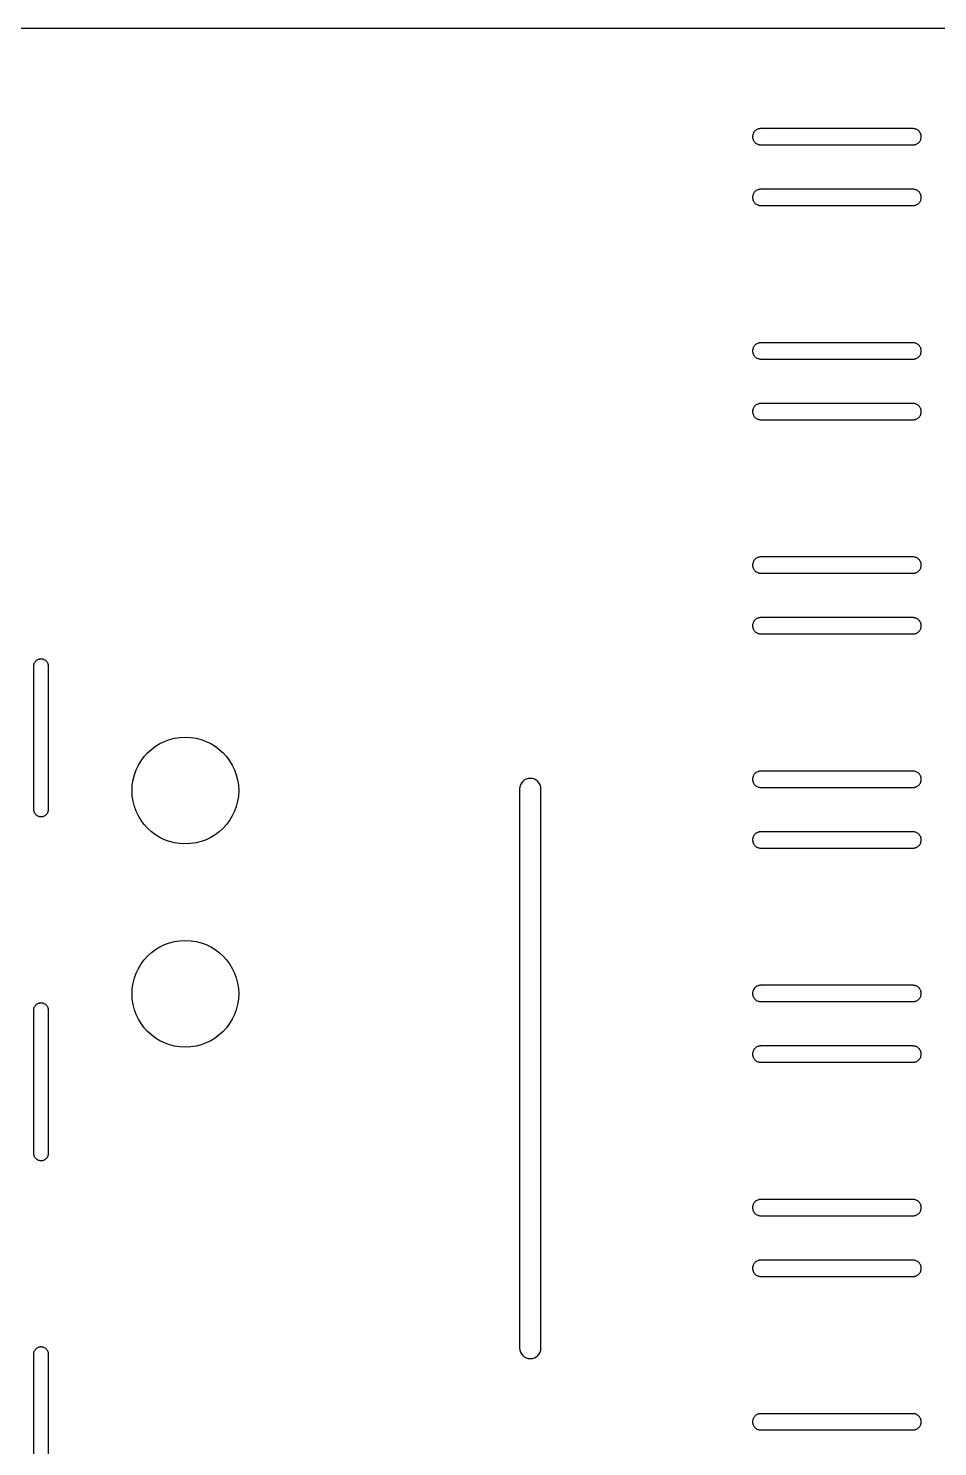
# Model space of a CAD drawing. Header units: millimetres. Extents: x 0 to 691, y 0 to 550.
# Drawn here: x 368.3 to 547.3, y 270.9 to 550 of the extents above; entities that cross this region are included whole.
import ezdxf

# ---------------------------------------------------------------- set-up
doc = ezdxf.new("R2010")
doc.units = ezdxf.units.MM

msp = doc.modelspace()

# ---------------------------------------------------------------- linework, layer by layer
at = {"color": 7, "linetype": 'Continuous', "lineweight": 25}
for p, q in [((651, 550), (20, 550)), ((542.49, 530.27), (512.49, 530.27)), ((512.49, 527.07), (542.49, 527.07)), ((542.49, 518.33), (512.49, 518.33)), ((512.49, 515.13), (542.49, 515.13)), ((542.49, 488.12), (512.49, 488.12)), ((512.49, 484.92), (542.49, 484.92)), ((542.49, 476.18), (512.49, 476.18)), ((512.49, 472.98), (542.49, 472.98)), ((542.49, 445.97), (512.49, 445.97)), ((512.49, 442.77), (542.49, 442.77)), ((542.49, 434.03), (512.49, 434.03)), ((512.49, 430.83), (542.49, 430.83)), ((369.3, 424.38), (369.3, 396.38)), ((372.3, 396.38), (372.3, 424.38)), ((542.49, 403.82), (512.49, 403.82)), ((465.01, 400.3), (465.01, 290.3)), ((469.21, 290.3), (469.21, 400.3)), ((512.49, 400.62), (542.49, 400.62)), ((542.49, 391.88), (512.49, 391.88)), ((512.49, 388.68), (542.49, 388.68)), ((542.49, 361.67), (512.49, 361.67)), ((512.49, 358.47), (542.49, 358.47)), ((369.3, 356.69), (369.3, 328.69)), ((372.3, 328.69), (372.3, 356.69)), ((542.49, 349.73), (512.49, 349.73)), ((512.49, 346.53), (542.49, 346.53)), ((542.49, 319.52), (512.49, 319.52)), ((512.49, 316.32), (542.49, 316.32)), ((542.49, 307.58), (512.49, 307.58)), ((512.49, 304.38), (542.49, 304.38)), ((369.3, 289), (369.3, 261)), ((372.3, 261), (372.3, 289)), ((542.49, 277.37), (512.49, 277.37)), ((512.49, 274.17), (542.49, 274.17))]:
    msp.add_line(p, q, dxfattribs=at)
for centre in [(399.21, 400), (399.21, 360)]:
    msp.add_circle(centre, 10.5, dxfattribs=at)
for centre, start, end in [((467.11, 400.3), 360, 180), ((467.11, 290.3), 180, 0)]:
    msp.add_arc(centre, 2.1, start, end, dxfattribs=at)
for points, knots in [([(512.49, 530.27), (512.45, 530.27), (512.37, 530.27), (512.25, 530.25), (512.13, 530.23), (512.01, 530.2), (511.83, 530.14), (511.6, 530.02), (511.35, 529.81), (511.14, 529.55), (511.01, 529.3), (510.93, 529.07), (510.89, 528.87), (510.89, 528.74), (510.89, 528.67)], [0, 0, 0, 0, 0.04829, 0.096178, 0.143939, 0.19185, 0.240186, 0.370048, 0.500049, 0.629915, 0.759912, 0.840127, 0.919728, 1, 1, 1, 1]), ([(510.89, 528.67), (510.89, 528.63), (510.89, 528.55), (510.9, 528.43), (510.93, 528.31), (510.96, 528.19), (511.02, 528.02), (511.14, 527.78), (511.35, 527.53), (511.6, 527.32), (511.86, 527.19), (512.09, 527.12), (512.29, 527.08), (512.42, 527.07), (512.49, 527.07)], [0, 0, 0, 0, 0.0482928, 0.0961822, 0.1439431, 0.191853, 0.2401866, 0.3700522, 0.5000492, 0.6299107, 0.7599117, 0.8401231, 0.9197247, 1, 1, 1, 1]), ([(544.09, 528.67), (544.09, 528.71), (544.09, 528.79), (544.07, 528.91), (544.05, 529.03), (544.02, 529.14), (543.95, 529.32), (543.83, 529.55), (543.63, 529.81), (543.37, 530.02), (543.12, 530.15), (542.89, 530.22), (542.69, 530.26), (542.56, 530.27), (542.49, 530.27)], [0, 0, 0, 0, 0.048293, 0.096182, 0.143943, 0.191853, 0.240187, 0.370052, 0.500049, 0.629911, 0.759912, 0.840123, 0.919725, 1, 1, 1, 1]), ([(542.49, 527.07), (542.53, 527.07), (542.61, 527.07), (542.73, 527.09), (542.85, 527.11), (542.96, 527.14), (543.14, 527.2), (543.37, 527.32), (543.63, 527.53), (543.83, 527.78), (543.97, 528.04), (544.04, 528.27), (544.08, 528.47), (544.09, 528.6), (544.09, 528.67)], [0, 0, 0, 0, 0.0482902, 0.0961782, 0.1439392, 0.1918504, 0.2401865, 0.3700481, 0.5000492, 0.6299148, 0.7599118, 0.8401267, 0.9197283, 1, 1, 1, 1]), ([(512.49, 518.33), (512.45, 518.33), (512.37, 518.33), (512.25, 518.31), (512.13, 518.29), (512.01, 518.26), (511.83, 518.2), (511.6, 518.08), (511.35, 517.87), (511.14, 517.62), (511.01, 517.36), (510.93, 517.13), (510.89, 516.93), (510.89, 516.8), (510.89, 516.73)], [0, 0, 0, 0, 0.04829, 0.096178, 0.143939, 0.19185, 0.240186, 0.370048, 0.500049, 0.629915, 0.759912, 0.840127, 0.919728, 1, 1, 1, 1]), ([(510.89, 516.73), (510.89, 516.69), (510.89, 516.61), (510.9, 516.49), (510.93, 516.37), (510.96, 516.26), (511.02, 516.08), (511.14, 515.85), (511.35, 515.59), (511.6, 515.38), (511.86, 515.25), (512.09, 515.18), (512.29, 515.14), (512.42, 515.13), (512.49, 515.13)], [0, 0, 0, 0, 0.048293, 0.096182, 0.143943, 0.191853, 0.240187, 0.370052, 0.500049, 0.629911, 0.759912, 0.840123, 0.919725, 1, 1, 1, 1]), ([(544.09, 516.73), (544.09, 516.77), (544.09, 516.85), (544.07, 516.97), (544.05, 517.09), (544.02, 517.21), (543.95, 517.38), (543.83, 517.62), (543.63, 517.87), (543.37, 518.08), (543.12, 518.21), (542.89, 518.28), (542.69, 518.32), (542.56, 518.33), (542.49, 518.33)], [0, 0, 0, 0, 0.048293, 0.096182, 0.143943, 0.191853, 0.240187, 0.370052, 0.500049, 0.629911, 0.759912, 0.840123, 0.919725, 1, 1, 1, 1]), ([(542.49, 515.13), (542.53, 515.13), (542.61, 515.13), (542.73, 515.15), (542.85, 515.17), (542.96, 515.2), (543.14, 515.26), (543.37, 515.38), (543.63, 515.59), (543.83, 515.85), (543.97, 516.1), (544.04, 516.33), (544.08, 516.53), (544.09, 516.66), (544.09, 516.73)], [0, 0, 0, 0, 0.04829, 0.096178, 0.143939, 0.19185, 0.240186, 0.370048, 0.500049, 0.629915, 0.759912, 0.840127, 0.919728, 1, 1, 1, 1]), ([(512.49, 488.12), (512.45, 488.12), (512.37, 488.12), (512.25, 488.1), (512.13, 488.08), (512.01, 488.05), (511.83, 487.99), (511.6, 487.87), (511.35, 487.66), (511.14, 487.4), (511.01, 487.15), (510.93, 486.92), (510.89, 486.72), (510.89, 486.59), (510.89, 486.52)], [0, 0, 0, 0, 0.04829, 0.096178, 0.143939, 0.19185, 0.240186, 0.370048, 0.500049, 0.629915, 0.759912, 0.840127, 0.919728, 1, 1, 1, 1]), ([(510.89, 486.52), (510.89, 486.48), (510.89, 486.4), (510.9, 486.28), (510.93, 486.16), (510.96, 486.04), (511.02, 485.87), (511.14, 485.63), (511.35, 485.38), (511.6, 485.17), (511.86, 485.04), (512.09, 484.97), (512.29, 484.93), (512.42, 484.92), (512.49, 484.92)], [0, 0, 0, 0, 0.048293, 0.096182, 0.143943, 0.191853, 0.240187, 0.370052, 0.500049, 0.629911, 0.759912, 0.840123, 0.919725, 1, 1, 1, 1]), ([(544.09, 486.52), (544.09, 486.56), (544.09, 486.64), (544.07, 486.76), (544.05, 486.88), (544.02, 486.99), (543.95, 487.17), (543.83, 487.4), (543.63, 487.66), (543.37, 487.87), (543.12, 488), (542.89, 488.07), (542.69, 488.11), (542.56, 488.12), (542.49, 488.12)], [0, 0, 0, 0, 0.048293, 0.096182, 0.143943, 0.191853, 0.240187, 0.370052, 0.500049, 0.629911, 0.759912, 0.840123, 0.919725, 1, 1, 1, 1]), ([(542.49, 484.92), (542.53, 484.92), (542.61, 484.92), (542.73, 484.94), (542.85, 484.96), (542.96, 484.99), (543.14, 485.05), (543.37, 485.17), (543.63, 485.38), (543.83, 485.63), (543.97, 485.89), (544.04, 486.12), (544.08, 486.32), (544.09, 486.45), (544.09, 486.52)], [0, 0, 0, 0, 0.04829, 0.096178, 0.143939, 0.19185, 0.240186, 0.370048, 0.500049, 0.629915, 0.759912, 0.840127, 0.919728, 1, 1, 1, 1]), ([(512.49, 476.18), (512.45, 476.18), (512.37, 476.18), (512.25, 476.16), (512.13, 476.14), (512.01, 476.11), (511.83, 476.05), (511.6, 475.93), (511.35, 475.72), (511.14, 475.47), (511.01, 475.21), (510.93, 474.98), (510.89, 474.78), (510.89, 474.65), (510.89, 474.58)], [0, 0, 0, 0, 0.04829, 0.096178, 0.143939, 0.19185, 0.240186, 0.370048, 0.500049, 0.629915, 0.759912, 0.840127, 0.919728, 1, 1, 1, 1]), ([(510.89, 474.58), (510.89, 474.54), (510.89, 474.46), (510.9, 474.34), (510.93, 474.22), (510.96, 474.11), (511.02, 473.93), (511.14, 473.7), (511.35, 473.44), (511.6, 473.23), (511.86, 473.1), (512.09, 473.03), (512.29, 472.99), (512.42, 472.98), (512.49, 472.98)], [0, 0, 0, 0, 0.048293, 0.096182, 0.143943, 0.191853, 0.240187, 0.370052, 0.500049, 0.629911, 0.759912, 0.840123, 0.919725, 1, 1, 1, 1]), ([(544.09, 474.58), (544.09, 474.62), (544.09, 474.7), (544.07, 474.82), (544.05, 474.94), (544.02, 475.06), (543.95, 475.23), (543.83, 475.47), (543.63, 475.72), (543.37, 475.93), (543.12, 476.06), (542.89, 476.13), (542.69, 476.17), (542.56, 476.18), (542.49, 476.18)], [0, 0, 0, 0, 0.048293, 0.096182, 0.143943, 0.191853, 0.240187, 0.370052, 0.500049, 0.629911, 0.759912, 0.840123, 0.919725, 1, 1, 1, 1]), ([(542.49, 472.98), (542.53, 472.98), (542.61, 472.98), (542.73, 473), (542.85, 473.02), (542.96, 473.05), (543.14, 473.11), (543.37, 473.23), (543.63, 473.44), (543.83, 473.7), (543.97, 473.95), (544.04, 474.18), (544.08, 474.38), (544.09, 474.51), (544.09, 474.58)], [0, 0, 0, 0, 0.04829, 0.096178, 0.143939, 0.19185, 0.240186, 0.370048, 0.500049, 0.629915, 0.759912, 0.840127, 0.919728, 1, 1, 1, 1]), ([(512.49, 445.97), (512.45, 445.97), (512.37, 445.97), (512.25, 445.95), (512.13, 445.93), (512.01, 445.9), (511.83, 445.84), (511.6, 445.72), (511.35, 445.51), (511.14, 445.25), (511.01, 445), (510.93, 444.77), (510.89, 444.57), (510.89, 444.44), (510.89, 444.37)], [0, 0, 0, 0, 0.0482902, 0.0961782, 0.1439392, 0.1918504, 0.2401865, 0.3700481, 0.5000492, 0.6299148, 0.7599118, 0.8401267, 0.9197283, 1, 1, 1, 1]), ([(510.89, 444.37), (510.89, 444.33), (510.89, 444.25), (510.9, 444.13), (510.93, 444.01), (510.96, 443.89), (511.02, 443.72), (511.14, 443.48), (511.35, 443.23), (511.6, 443.02), (511.86, 442.89), (512.09, 442.82), (512.29, 442.78), (512.42, 442.77), (512.49, 442.77)], [0, 0, 0, 0, 0.048293, 0.096182, 0.143943, 0.191853, 0.240187, 0.370052, 0.500049, 0.629911, 0.759912, 0.840123, 0.919725, 1, 1, 1, 1]), ([(544.09, 444.37), (544.09, 444.41), (544.09, 444.49), (544.07, 444.61), (544.05, 444.73), (544.02, 444.84), (543.95, 445.02), (543.83, 445.25), (543.63, 445.51), (543.37, 445.72), (543.12, 445.85), (542.89, 445.92), (542.69, 445.96), (542.56, 445.97), (542.49, 445.97)], [0, 0, 0, 0, 0.048293, 0.096182, 0.143943, 0.191853, 0.240187, 0.370052, 0.500049, 0.629911, 0.759912, 0.840123, 0.919725, 1, 1, 1, 1]), ([(542.49, 442.77), (542.53, 442.77), (542.61, 442.77), (542.73, 442.79), (542.85, 442.81), (542.96, 442.84), (543.14, 442.9), (543.37, 443.02), (543.63, 443.23), (543.83, 443.48), (543.97, 443.74), (544.04, 443.97), (544.08, 444.17), (544.09, 444.3), (544.09, 444.37)], [0, 0, 0, 0, 0.04829, 0.096178, 0.143939, 0.19185, 0.240186, 0.370048, 0.500049, 0.629915, 0.759912, 0.840127, 0.919728, 1, 1, 1, 1]), ([(512.49, 434.03), (512.45, 434.03), (512.37, 434.03), (512.25, 434.01), (512.13, 433.99), (512.01, 433.96), (511.83, 433.9), (511.6, 433.78), (511.35, 433.57), (511.14, 433.32), (511.01, 433.06), (510.93, 432.83), (510.89, 432.63), (510.89, 432.5), (510.89, 432.43)], [0, 0, 0, 0, 0.04829, 0.096178, 0.143939, 0.19185, 0.240186, 0.370048, 0.500049, 0.629915, 0.759912, 0.840127, 0.919728, 1, 1, 1, 1]), ([(544.09, 432.43), (544.09, 432.47), (544.09, 432.55), (544.07, 432.67), (544.05, 432.79), (544.02, 432.91), (543.95, 433.08), (543.83, 433.32), (543.63, 433.57), (543.37, 433.78), (543.12, 433.91), (542.89, 433.98), (542.69, 434.02), (542.56, 434.03), (542.49, 434.03)], [0, 0, 0, 0, 0.048293, 0.096182, 0.143943, 0.191853, 0.240187, 0.370052, 0.500049, 0.629911, 0.759912, 0.840123, 0.919725, 1, 1, 1, 1]), ([(510.89, 432.43), (510.89, 432.39), (510.89, 432.31), (510.9, 432.19), (510.93, 432.07), (510.96, 431.96), (511.02, 431.78), (511.14, 431.55), (511.35, 431.29), (511.6, 431.08), (511.86, 430.95), (512.09, 430.88), (512.29, 430.84), (512.42, 430.83), (512.49, 430.83)], [0, 0, 0, 0, 0.048293, 0.096182, 0.143943, 0.191853, 0.240187, 0.370052, 0.500049, 0.629911, 0.759912, 0.840123, 0.919725, 1, 1, 1, 1]), ([(542.49, 430.83), (542.53, 430.83), (542.61, 430.83), (542.73, 430.85), (542.85, 430.87), (542.96, 430.9), (543.14, 430.96), (543.37, 431.08), (543.63, 431.29), (543.83, 431.55), (543.97, 431.8), (544.04, 432.03), (544.08, 432.23), (544.09, 432.36), (544.09, 432.43)], [0, 0, 0, 0, 0.04829, 0.096178, 0.143939, 0.19185, 0.240186, 0.370048, 0.500049, 0.629915, 0.759912, 0.840127, 0.919728, 1, 1, 1, 1]), ([(370.8, 425.88), (370.76, 425.88), (370.69, 425.87), (370.57, 425.86), (370.46, 425.84), (370.35, 425.81), (370.19, 425.75), (369.97, 425.64), (369.73, 425.45), (369.54, 425.21), (369.41, 424.97), (369.34, 424.75), (369.31, 424.57), (369.3, 424.44), (369.3, 424.38)], [0, 0, 0, 0, 0.048289, 0.096176, 0.143937, 0.191849, 0.240186, 0.370043, 0.500049, 0.62991, 0.759912, 0.840125, 0.919726, 1, 1, 1, 1]), ([(372.3, 424.38), (372.3, 424.42), (372.3, 424.49), (372.28, 424.6), (372.26, 424.71), (372.23, 424.82), (372.18, 424.99), (372.06, 425.21), (371.87, 425.45), (371.63, 425.64), (371.39, 425.76), (371.17, 425.83), (370.99, 425.87), (370.86, 425.88), (370.8, 425.88)], [0, 0, 0, 0, 0.048291, 0.09618, 0.143941, 0.191852, 0.240187, 0.370048, 0.500049, 0.629906, 0.759912, 0.840121, 0.919723, 1, 1, 1, 1]), ([(512.49, 403.82), (512.45, 403.82), (512.37, 403.82), (512.25, 403.8), (512.13, 403.78), (512.01, 403.75), (511.83, 403.69), (511.6, 403.57), (511.35, 403.36), (511.14, 403.1), (511.01, 402.85), (510.93, 402.62), (510.89, 402.42), (510.89, 402.29), (510.89, 402.22)], [0, 0, 0, 0, 0.04829, 0.096178, 0.143939, 0.19185, 0.240186, 0.370048, 0.500049, 0.629915, 0.759912, 0.840127, 0.919728, 1, 1, 1, 1]), ([(510.89, 402.22), (510.89, 402.18), (510.89, 402.1), (510.9, 401.98), (510.93, 401.86), (510.96, 401.74), (511.02, 401.57), (511.14, 401.33), (511.35, 401.08), (511.6, 400.87), (511.86, 400.74), (512.09, 400.67), (512.29, 400.63), (512.42, 400.62), (512.49, 400.62)], [0, 0, 0, 0, 0.048293, 0.096182, 0.143943, 0.191853, 0.240187, 0.370052, 0.500049, 0.629911, 0.759912, 0.840123, 0.919725, 1, 1, 1, 1]), ([(544.09, 402.22), (544.09, 402.26), (544.09, 402.34), (544.07, 402.46), (544.05, 402.58), (544.02, 402.69), (543.95, 402.87), (543.83, 403.1), (543.63, 403.36), (543.37, 403.57), (543.12, 403.7), (542.89, 403.77), (542.69, 403.81), (542.56, 403.82), (542.49, 403.82)], [0, 0, 0, 0, 0.048293, 0.096182, 0.143943, 0.191853, 0.240187, 0.370052, 0.500049, 0.629911, 0.759912, 0.840123, 0.919725, 1, 1, 1, 1]), ([(542.49, 400.62), (542.53, 400.62), (542.61, 400.62), (542.73, 400.64), (542.85, 400.66), (542.96, 400.69), (543.14, 400.75), (543.37, 400.87), (543.63, 401.08), (543.83, 401.33), (543.97, 401.59), (544.04, 401.82), (544.08, 402.02), (544.09, 402.15), (544.09, 402.22)], [0, 0, 0, 0, 0.04829, 0.096178, 0.143939, 0.19185, 0.240186, 0.370048, 0.500049, 0.629915, 0.759912, 0.840127, 0.919728, 1, 1, 1, 1]), ([(369.3, 396.38), (369.3, 396.34), (369.3, 396.26), (369.32, 396.15), (369.34, 396.04), (369.37, 395.93), (369.43, 395.76), (369.54, 395.55), (369.73, 395.31), (369.97, 395.11), (370.21, 394.99), (370.43, 394.92), (370.61, 394.88), (370.74, 394.88), (370.8, 394.88)], [0, 0, 0, 0, 0.048291, 0.09618, 0.143941, 0.191852, 0.240187, 0.370048, 0.500049, 0.629906, 0.759912, 0.840121, 0.919723, 1, 1, 1, 1]), ([(370.8, 394.88), (370.84, 394.88), (370.91, 394.88), (371.03, 394.89), (371.14, 394.91), (371.25, 394.94), (371.41, 395), (371.63, 395.11), (371.87, 395.31), (372.06, 395.55), (372.19, 395.79), (372.26, 396), (372.29, 396.19), (372.3, 396.31), (372.3, 396.38)], [0, 0, 0, 0, 0.048289, 0.096176, 0.143937, 0.191849, 0.240186, 0.370043, 0.500049, 0.62991, 0.759912, 0.840125, 0.919726, 1, 1, 1, 1]), ([(512.49, 391.88), (512.45, 391.88), (512.37, 391.88), (512.25, 391.86), (512.13, 391.84), (512.01, 391.81), (511.83, 391.75), (511.6, 391.63), (511.35, 391.42), (511.14, 391.17), (511.01, 390.91), (510.93, 390.68), (510.89, 390.48), (510.89, 390.35), (510.89, 390.28)], [0, 0, 0, 0, 0.04829, 0.096178, 0.143939, 0.19185, 0.240186, 0.370048, 0.500049, 0.629915, 0.759912, 0.840127, 0.919728, 1, 1, 1, 1]), ([(544.09, 390.28), (544.09, 390.32), (544.09, 390.4), (544.07, 390.52), (544.05, 390.64), (544.02, 390.76), (543.95, 390.93), (543.83, 391.17), (543.63, 391.42), (543.37, 391.63), (543.12, 391.76), (542.89, 391.83), (542.69, 391.87), (542.56, 391.88), (542.49, 391.88)], [0, 0, 0, 0, 0.048293, 0.096182, 0.143943, 0.191853, 0.240187, 0.370052, 0.500049, 0.629911, 0.759912, 0.840123, 0.919725, 1, 1, 1, 1]), ([(510.89, 390.28), (510.89, 390.24), (510.89, 390.16), (510.9, 390.04), (510.93, 389.92), (510.96, 389.81), (511.02, 389.63), (511.14, 389.4), (511.35, 389.14), (511.6, 388.93), (511.86, 388.8), (512.09, 388.73), (512.29, 388.69), (512.42, 388.68), (512.49, 388.68)], [0, 0, 0, 0, 0.048293, 0.096182, 0.143943, 0.191853, 0.240187, 0.370052, 0.500049, 0.629911, 0.759912, 0.840123, 0.919725, 1, 1, 1, 1]), ([(542.49, 388.68), (542.53, 388.68), (542.61, 388.68), (542.73, 388.7), (542.85, 388.72), (542.96, 388.75), (543.14, 388.81), (543.37, 388.93), (543.63, 389.14), (543.83, 389.4), (543.97, 389.65), (544.04, 389.88), (544.08, 390.08), (544.09, 390.21), (544.09, 390.28)], [0, 0, 0, 0, 0.04829, 0.096178, 0.143939, 0.19185, 0.240186, 0.370048, 0.500049, 0.629915, 0.759912, 0.840127, 0.919728, 1, 1, 1, 1]), ([(512.49, 361.67), (512.45, 361.67), (512.37, 361.67), (512.25, 361.65), (512.13, 361.63), (512.01, 361.6), (511.83, 361.54), (511.6, 361.42), (511.35, 361.21), (511.14, 360.95), (511.01, 360.7), (510.93, 360.47), (510.89, 360.27), (510.89, 360.14), (510.89, 360.07)], [0, 0, 0, 0, 0.04829, 0.096178, 0.143939, 0.19185, 0.240186, 0.370048, 0.500049, 0.629915, 0.759912, 0.840127, 0.919728, 1, 1, 1, 1]), ([(510.89, 360.07), (510.89, 360.03), (510.89, 359.95), (510.9, 359.83), (510.93, 359.71), (510.96, 359.59), (511.02, 359.42), (511.14, 359.18), (511.35, 358.93), (511.6, 358.72), (511.86, 358.59), (512.09, 358.52), (512.29, 358.48), (512.42, 358.47), (512.49, 358.47)], [0, 0, 0, 0, 0.048293, 0.096182, 0.143943, 0.191853, 0.240187, 0.370052, 0.500049, 0.629911, 0.759912, 0.840123, 0.919725, 1, 1, 1, 1]), ([(544.09, 360.07), (544.09, 360.11), (544.09, 360.19), (544.07, 360.31), (544.05, 360.43), (544.02, 360.54), (543.95, 360.72), (543.83, 360.95), (543.63, 361.21), (543.37, 361.42), (543.12, 361.55), (542.89, 361.62), (542.69, 361.66), (542.56, 361.67), (542.49, 361.67)], [0, 0, 0, 0, 0.048293, 0.096182, 0.143943, 0.191853, 0.240187, 0.370052, 0.500049, 0.629911, 0.759912, 0.840123, 0.919725, 1, 1, 1, 1]), ([(542.49, 358.47), (542.53, 358.47), (542.61, 358.47), (542.73, 358.49), (542.85, 358.51), (542.96, 358.54), (543.14, 358.6), (543.37, 358.72), (543.63, 358.93), (543.83, 359.18), (543.97, 359.44), (544.04, 359.67), (544.08, 359.87), (544.09, 360), (544.09, 360.07)], [0, 0, 0, 0, 0.04829, 0.096178, 0.143939, 0.19185, 0.240186, 0.370048, 0.500049, 0.629915, 0.759912, 0.840127, 0.919728, 1, 1, 1, 1]), ([(370.8, 358.19), (370.76, 358.19), (370.69, 358.19), (370.57, 358.17), (370.46, 358.15), (370.35, 358.12), (370.19, 358.06), (369.97, 357.95), (369.73, 357.76), (369.54, 357.52), (369.41, 357.28), (369.34, 357.06), (369.31, 356.88), (369.3, 356.75), (369.3, 356.69)], [0, 0, 0, 0, 0.048289, 0.096176, 0.143937, 0.191849, 0.240186, 0.370043, 0.500049, 0.62991, 0.759912, 0.840125, 0.919726, 1, 1, 1, 1]), ([(372.3, 356.69), (372.3, 356.73), (372.3, 356.8), (372.28, 356.91), (372.26, 357.03), (372.23, 357.13), (372.18, 357.3), (372.06, 357.52), (371.87, 357.76), (371.63, 357.95), (371.39, 358.07), (371.17, 358.15), (370.99, 358.18), (370.86, 358.19), (370.8, 358.19)], [0, 0, 0, 0, 0.048291, 0.09618, 0.143941, 0.191852, 0.240187, 0.370048, 0.500049, 0.629906, 0.759912, 0.840121, 0.919723, 1, 1, 1, 1]), ([(512.49, 349.73), (512.45, 349.73), (512.37, 349.73), (512.25, 349.71), (512.13, 349.69), (512.01, 349.66), (511.83, 349.6), (511.6, 349.48), (511.35, 349.27), (511.14, 349.02), (511.01, 348.76), (510.93, 348.53), (510.89, 348.33), (510.89, 348.2), (510.89, 348.13)], [0, 0, 0, 0, 0.04829, 0.096178, 0.143939, 0.19185, 0.240186, 0.370048, 0.500049, 0.629915, 0.759912, 0.840127, 0.919728, 1, 1, 1, 1]), ([(544.09, 348.13), (544.09, 348.17), (544.09, 348.25), (544.07, 348.37), (544.05, 348.49), (544.02, 348.61), (543.95, 348.78), (543.83, 349.02), (543.63, 349.27), (543.37, 349.48), (543.12, 349.61), (542.89, 349.68), (542.69, 349.72), (542.56, 349.73), (542.49, 349.73)], [0, 0, 0, 0, 0.048293, 0.096182, 0.143943, 0.191853, 0.240187, 0.370052, 0.500049, 0.629911, 0.759912, 0.840123, 0.919725, 1, 1, 1, 1]), ([(510.89, 348.13), (510.89, 348.09), (510.89, 348.01), (510.9, 347.89), (510.93, 347.77), (510.96, 347.66), (511.02, 347.48), (511.14, 347.25), (511.35, 346.99), (511.6, 346.78), (511.86, 346.65), (512.09, 346.58), (512.29, 346.54), (512.42, 346.53), (512.49, 346.53)], [0, 0, 0, 0, 0.048293, 0.096182, 0.143943, 0.191853, 0.240187, 0.370052, 0.500049, 0.629911, 0.759912, 0.840123, 0.919725, 1, 1, 1, 1]), ([(542.49, 346.53), (542.53, 346.53), (542.61, 346.53), (542.73, 346.55), (542.85, 346.57), (542.96, 346.6), (543.14, 346.66), (543.37, 346.78), (543.63, 346.99), (543.83, 347.25), (543.97, 347.5), (544.04, 347.73), (544.08, 347.93), (544.09, 348.06), (544.09, 348.13)], [0, 0, 0, 0, 0.0482902, 0.0961782, 0.1439392, 0.1918504, 0.2401865, 0.3700481, 0.5000492, 0.6299148, 0.7599118, 0.8401267, 0.9197283, 1, 1, 1, 1]), ([(369.3, 328.69), (369.3, 328.65), (369.3, 328.58), (369.32, 328.46), (369.34, 328.35), (369.37, 328.24), (369.43, 328.08), (369.54, 327.86), (369.73, 327.62), (369.97, 327.43), (370.21, 327.3), (370.43, 327.23), (370.61, 327.2), (370.74, 327.19), (370.8, 327.19)], [0, 0, 0, 0, 0.048291, 0.09618, 0.143941, 0.191852, 0.240187, 0.370048, 0.500049, 0.629906, 0.759912, 0.840121, 0.919723, 1, 1, 1, 1]), ([(370.8, 327.19), (370.84, 327.19), (370.91, 327.19), (371.03, 327.2), (371.14, 327.23), (371.25, 327.25), (371.41, 327.31), (371.63, 327.43), (371.87, 327.62), (372.06, 327.86), (372.19, 328.1), (372.26, 328.31), (372.29, 328.5), (372.3, 328.63), (372.3, 328.69)], [0, 0, 0, 0, 0.048289, 0.096176, 0.143937, 0.191849, 0.240186, 0.370043, 0.500049, 0.62991, 0.759912, 0.840125, 0.919726, 1, 1, 1, 1]), ([(512.49, 319.52), (512.45, 319.52), (512.37, 319.52), (512.25, 319.5), (512.13, 319.48), (512.01, 319.45), (511.83, 319.39), (511.6, 319.27), (511.35, 319.06), (511.14, 318.8), (511.01, 318.55), (510.93, 318.32), (510.89, 318.12), (510.89, 317.99), (510.89, 317.92)], [0, 0, 0, 0, 0.04829, 0.096178, 0.143939, 0.19185, 0.240186, 0.370048, 0.500049, 0.629915, 0.759912, 0.840127, 0.919728, 1, 1, 1, 1]), ([(544.09, 317.92), (544.09, 317.96), (544.09, 318.04), (544.07, 318.16), (544.05, 318.28), (544.02, 318.39), (543.95, 318.57), (543.83, 318.8), (543.63, 319.06), (543.37, 319.27), (543.12, 319.4), (542.89, 319.47), (542.69, 319.51), (542.56, 319.52), (542.49, 319.52)], [0, 0, 0, 0, 0.048293, 0.096182, 0.143943, 0.191853, 0.240187, 0.370052, 0.500049, 0.629911, 0.759912, 0.840123, 0.919725, 1, 1, 1, 1]), ([(510.89, 317.92), (510.89, 317.88), (510.89, 317.8), (510.9, 317.68), (510.93, 317.56), (510.96, 317.44), (511.02, 317.27), (511.14, 317.03), (511.35, 316.78), (511.6, 316.57), (511.86, 316.44), (512.09, 316.37), (512.29, 316.33), (512.42, 316.32), (512.49, 316.32)], [0, 0, 0, 0, 0.048293, 0.096182, 0.143943, 0.191853, 0.240187, 0.370052, 0.500049, 0.629911, 0.759912, 0.840123, 0.919725, 1, 1, 1, 1]), ([(542.49, 316.32), (542.53, 316.32), (542.61, 316.32), (542.73, 316.34), (542.85, 316.36), (542.96, 316.39), (543.14, 316.45), (543.37, 316.57), (543.63, 316.78), (543.83, 317.03), (543.97, 317.29), (544.04, 317.52), (544.08, 317.72), (544.09, 317.85), (544.09, 317.92)], [0, 0, 0, 0, 0.04829, 0.096178, 0.143939, 0.19185, 0.240186, 0.370048, 0.500049, 0.629915, 0.759912, 0.840127, 0.919728, 1, 1, 1, 1]), ([(512.49, 307.58), (512.45, 307.58), (512.37, 307.58), (512.25, 307.56), (512.13, 307.54), (512.01, 307.51), (511.83, 307.45), (511.6, 307.33), (511.35, 307.12), (511.14, 306.87), (511.01, 306.61), (510.93, 306.38), (510.89, 306.18), (510.89, 306.05), (510.89, 305.98)], [0, 0, 0, 0, 0.04829, 0.096178, 0.143939, 0.19185, 0.240186, 0.370048, 0.500049, 0.629915, 0.759912, 0.840127, 0.919728, 1, 1, 1, 1]), ([(544.09, 305.98), (544.09, 306.02), (544.09, 306.1), (544.07, 306.22), (544.05, 306.34), (544.02, 306.46), (543.95, 306.63), (543.83, 306.87), (543.63, 307.12), (543.37, 307.33), (543.12, 307.46), (542.89, 307.53), (542.69, 307.57), (542.56, 307.58), (542.49, 307.58)], [0, 0, 0, 0, 0.0482928, 0.0961822, 0.1439431, 0.191853, 0.2401866, 0.3700522, 0.5000492, 0.6299107, 0.7599117, 0.8401231, 0.9197247, 1, 1, 1, 1]), ([(510.89, 305.98), (510.89, 305.94), (510.89, 305.86), (510.9, 305.74), (510.93, 305.62), (510.96, 305.51), (511.02, 305.33), (511.14, 305.1), (511.35, 304.84), (511.6, 304.63), (511.86, 304.5), (512.09, 304.43), (512.29, 304.39), (512.42, 304.38), (512.49, 304.38)], [0, 0, 0, 0, 0.0482928, 0.0961822, 0.1439431, 0.191853, 0.2401866, 0.3700522, 0.5000492, 0.6299107, 0.7599117, 0.8401231, 0.9197247, 1, 1, 1, 1]), ([(542.49, 304.38), (542.53, 304.38), (542.61, 304.38), (542.73, 304.4), (542.85, 304.42), (542.96, 304.45), (543.14, 304.51), (543.37, 304.63), (543.63, 304.84), (543.83, 305.1), (543.97, 305.35), (544.04, 305.58), (544.08, 305.78), (544.09, 305.91), (544.09, 305.98)], [0, 0, 0, 0, 0.04829, 0.096178, 0.143939, 0.19185, 0.240186, 0.370048, 0.500049, 0.629915, 0.759912, 0.840127, 0.919728, 1, 1, 1, 1]), ([(370.8, 290.5), (370.76, 290.5), (370.69, 290.5), (370.57, 290.48), (370.46, 290.46), (370.35, 290.43), (370.19, 290.37), (369.97, 290.26), (369.73, 290.07), (369.54, 289.83), (369.41, 289.59), (369.34, 289.37), (369.31, 289.19), (369.3, 289.06), (369.3, 289)], [0, 0, 0, 0, 0.048289, 0.096176, 0.143937, 0.191849, 0.240186, 0.370043, 0.500049, 0.62991, 0.759912, 0.840125, 0.919726, 1, 1, 1, 1]), ([(372.3, 289), (372.3, 289.04), (372.3, 289.11), (372.28, 289.23), (372.26, 289.34), (372.23, 289.45), (372.18, 289.61), (372.06, 289.83), (371.87, 290.07), (371.63, 290.26), (371.39, 290.39), (371.17, 290.46), (370.99, 290.49), (370.86, 290.5), (370.8, 290.5)], [0, 0, 0, 0, 0.048291, 0.09618, 0.143941, 0.191852, 0.240187, 0.370048, 0.500049, 0.629906, 0.759912, 0.840121, 0.919723, 1, 1, 1, 1]), ([(512.49, 277.37), (512.45, 277.37), (512.37, 277.37), (512.25, 277.35), (512.13, 277.33), (512.01, 277.3), (511.83, 277.24), (511.6, 277.12), (511.35, 276.91), (511.14, 276.65), (511.01, 276.4), (510.93, 276.17), (510.89, 275.97), (510.89, 275.84), (510.89, 275.77)], [0, 0, 0, 0, 0.04829, 0.096178, 0.143939, 0.19185, 0.240186, 0.370048, 0.500049, 0.629915, 0.759912, 0.840127, 0.919728, 1, 1, 1, 1]), ([(544.09, 275.77), (544.09, 275.81), (544.09, 275.89), (544.07, 276.01), (544.05, 276.13), (544.02, 276.24), (543.95, 276.42), (543.83, 276.65), (543.63, 276.91), (543.37, 277.12), (543.12, 277.25), (542.89, 277.32), (542.69, 277.36), (542.56, 277.37), (542.49, 277.37)], [0, 0, 0, 0, 0.048293, 0.096182, 0.143943, 0.191853, 0.240187, 0.370052, 0.500049, 0.629911, 0.759912, 0.840123, 0.919725, 1, 1, 1, 1]), ([(510.89, 275.77), (510.89, 275.73), (510.89, 275.65), (510.9, 275.53), (510.93, 275.41), (510.96, 275.29), (511.02, 275.12), (511.14, 274.88), (511.35, 274.63), (511.6, 274.42), (511.86, 274.29), (512.09, 274.22), (512.29, 274.18), (512.42, 274.17), (512.49, 274.17)], [0, 0, 0, 0, 0.048293, 0.096182, 0.143943, 0.191853, 0.240187, 0.370052, 0.500049, 0.629911, 0.759912, 0.840123, 0.919725, 1, 1, 1, 1]), ([(542.49, 274.17), (542.53, 274.17), (542.61, 274.17), (542.73, 274.19), (542.85, 274.21), (542.96, 274.24), (543.14, 274.3), (543.37, 274.42), (543.63, 274.63), (543.83, 274.88), (543.97, 275.14), (544.04, 275.37), (544.08, 275.57), (544.09, 275.7), (544.09, 275.77)], [0, 0, 0, 0, 0.04829, 0.096178, 0.143939, 0.19185, 0.240186, 0.370048, 0.500049, 0.629915, 0.759912, 0.840127, 0.919728, 1, 1, 1, 1])]:
    msp.add_open_spline(points, degree=3, knots=knots, dxfattribs=at)

doc.saveas('drawing.dxf')
